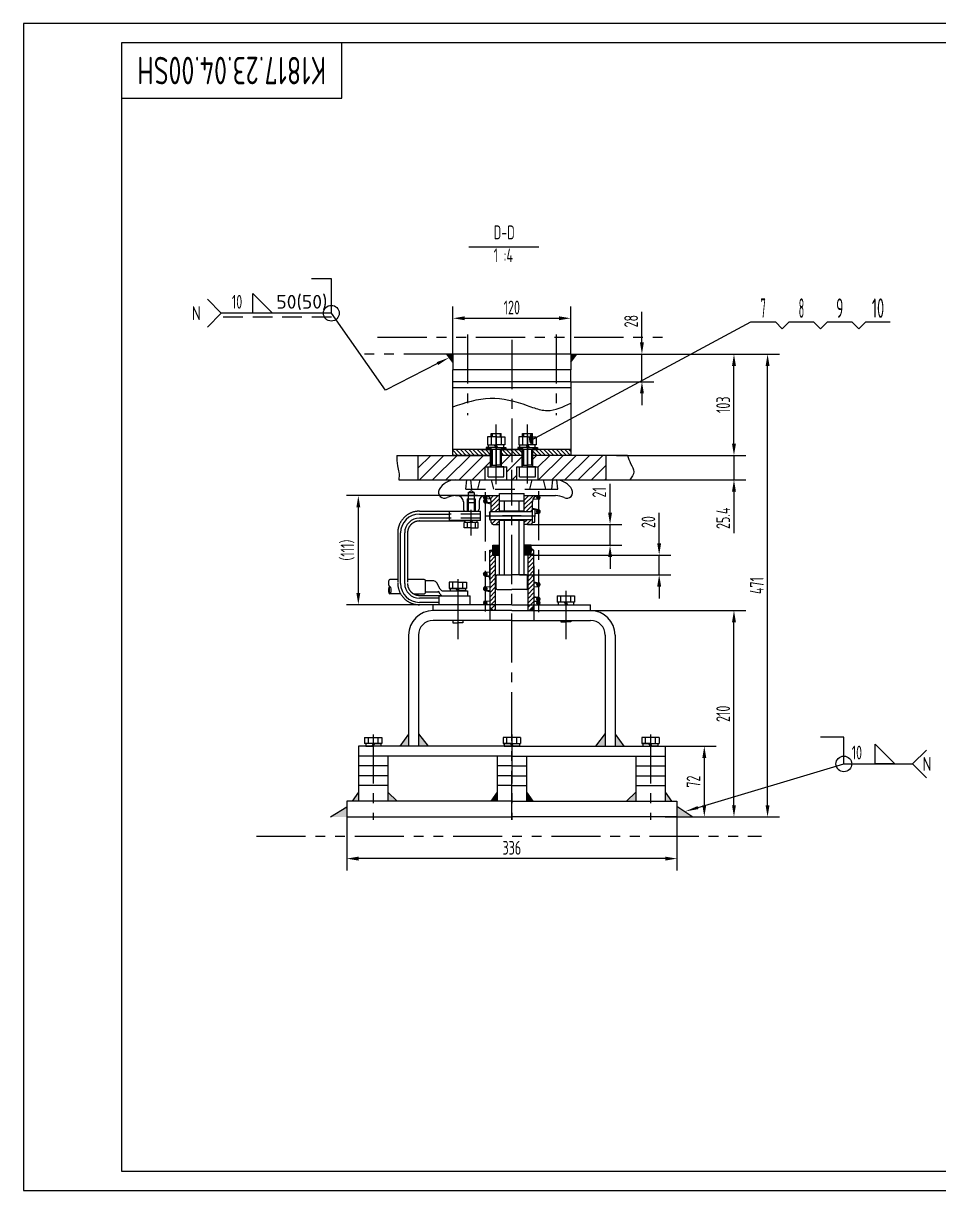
# Model space of a CAD drawing. Header units: millimetres. Extents: x 0 to 8400, y -230 to 5940.
# Drawn here: x 0 to 4656, y 0 to 5940 of the extents above; entities that cross this region are included whole.
import ezdxf
from ezdxf.enums import TextEntityAlignment as Align

# ---------------------------------------------------------------- set-up
doc = ezdxf.new("R2010")
doc.units = ezdxf.units.MM
doc.header["$LTSCALE"] = 200
for name, pattern in [('F', [0.75, 0.5, -0.25]), ('G', [2, 1.25, -0.25, 0.25, -0.25]), ('K', [2.5, 1.25, -0.25, 0.25, -0.25, 0.25, -0.25])]:
    doc.linetypes.add(name, pattern=pattern)
for name, color, linetype in [('01', 7, 'Continuous'), ('02', 1, 'Continuous'), ('04', 2, 'F'), ('05', 4, 'G'), ('07', 6, 'K'), ('08', 1, 'Continuous'), ('10', 1, 'Continuous'), ('11', 3, 'Continuous'), ('13', 3, 'Continuous')]:
    doc.layers.add(name, color=color, linetype=linetype)
doc.styles.get("Standard").update_dxf_attribs({"font": 'isocp', "width": 0.707, "bigfont": 'intecad.shx'})
doc.dimstyles.new('INTE', dxfattribs={"dimscale": 20, "dimtxt": 3.5, "dimasz": 3, "dimexe": 3, "dimexo": 0, "dimgap": 1, "dimtad": 1, "dimdec": 1, "dimdsep": 46, "dimtxsty": 'Standard', "dimcen": 0, "dimclrd": 1, "dimclre": 1, "dimclrt": 3, "dimaunit": 1, "dimadec": 0, "dimazin": 0, "dimtfac": 1, "dimtdec": 1, "dimtmove": 0, "dimatfit": 0, "dimfxl": 1, "dimarcsym": 0})
pattern_1 = [(45, (7817.8598, 835.6006), (-2.245064, 2.245064), [])]
pattern_2 = [(45, (7817.8598, 833.6006), (-2.245064, 2.245064), [])]

# ---------------------------------------------------------------- blocks, each defined once
blk = doc.blocks.new('*U133')
at = {"layer": '01'}
for p, q in [((-7.7, 2.6), (-7.7, 0)), ((0, 2.6), (-7.7, 2.6)), ((-7.7, 0), (0, 0)), ((0, 0), (-1.5, 2.6)), ((0, 2.6), (1.5, 0)), ((0, 2.6), (7.7, 2.6)), ((7.7, 0), (0, 0)), ((7.7, 2.6), (7.7, 0))]:
    blk.add_line(p, q, dxfattribs=at)
at = {"layer": '05'}
blk.add_line((0, 4.7), (0, -2.1), dxfattribs=at)
blk = doc.blocks.new('*U132')
at = {"layer": '01'}
for p, q in [((-7.7, 2.6), (-7.7, 0)), ((0, 2.6), (-7.7, 2.6)), ((-7.7, 0), (0, 0)), ((0, 0), (-1.5, 2.6)), ((0, 2.6), (1.5, 0)), ((0, 2.6), (7.7, 2.6)), ((7.7, 0), (0, 0)), ((7.7, 2.6), (7.7, 0))]:
    blk.add_line(p, q, dxfattribs=at)
at = {"layer": '05'}
blk.add_line((0, 4.7), (0, -2.1), dxfattribs=at)
blk = doc.blocks.new('*D134')
at = {"layer": '08', "color": 1, "lineweight": -2}
for p, q in [((2784.9, 4256.6), (3845.8, 4256.6)), ((3785.8, 1961.6), (3785.8, 4196.6)), ((3324.9, 1901.6), (3845.8, 1901.6))]:
    blk.add_line(p, q, dxfattribs=at)
at = {"layer": '08', "color": 1}
for points in [[(3775.8, 4196.6), (3795.8, 4196.6), (3785.8, 4256.6)], [(3775.8, 1961.6), (3795.8, 1961.6), (3785.8, 1901.6)]]:
    blk.add_solid(points, dxfattribs=at)
at = {"layer": 'Defpoints', "color": 0}
for p in [(2784.9, 4256.6), (3785.8, 4256.6), (3324.9, 1901.6)]:
    blk.add_point(p, dxfattribs=at)
at = {"layer": '08', "color": 3, "insert": (3730.8, 3079.1), "char_height": 70, "attachment_point": 5, "rotation": 90}
blk.add_mtext('471', dxfattribs=at)
blk = doc.blocks.new('*U122')
at = {"layer": '01'}
for p, q in [((-7.7, 2.6), (-7.7, 0)), ((0, 2.6), (-7.7, 2.6)), ((-7.7, 0), (0, 0)), ((0, 0), (-1.5, 2.6)), ((0, 2.6), (1.5, 0)), ((0, 2.6), (7.7, 2.6)), ((7.7, 0), (0, 0)), ((7.7, 2.6), (7.7, 0))]:
    blk.add_line(p, q, dxfattribs=at)
at = {"layer": '05'}
blk.add_line((0, 4.7), (0, -2.1), dxfattribs=at)
blk = doc.blocks.new('*U135')
at = {"layer": '01'}
for p, q in [((-8.4, 0), (-8.4, 8.9)), ((-8.4, 8.9), (0, 8.9)), ((-8.4, 5), (0, 5)), ((0, 8.9), (0, 0)), ((0, -8.9), (0, 0)), ((-8.4, 0), (-8.4, -8.9)), ((-8.4, -5), (0, -5)), ((-8.4, -8.9), (0, -8.9))]:
    blk.add_line(p, q, dxfattribs=at)
at = {"layer": '05'}
blk.add_line((-9.5, 0), (1.1, 0), dxfattribs=at)
blk = doc.blocks.new('*D138')
at = {"layer": '08', "color": 1, "lineweight": -2}
for p, q in [((3283.3, 4256.6), (3674.9, 4256.6)), ((3614.9, 3801.6), (3614.9, 4196.6)), ((3018, 3741.6), (3674.9, 3741.6))]:
    blk.add_line(p, q, dxfattribs=at)
at = {"layer": '08', "color": 1}
for points in [[(3604.9, 4196.6), (3624.9, 4196.6), (3614.9, 4256.6)], [(3604.9, 3801.6), (3624.9, 3801.6), (3614.9, 3741.6)]]:
    blk.add_solid(points, dxfattribs=at)
at = {"layer": 'Defpoints', "color": 0}
for p in [(3283.3, 4256.6), (3614.9, 4256.6), (3018, 3741.6)]:
    blk.add_point(p, dxfattribs=at)
at = {"layer": '08', "color": 3, "insert": (3559.9, 3999.1), "char_height": 70, "attachment_point": 5, "rotation": 90}
blk.add_mtext('103', dxfattribs=at)
blk = doc.blocks.new('*D139')
at = {"layer": '08', "color": 1, "lineweight": -2}
for p, q in [((3614.9, 3801.6), (3614.9, 3861.6)), ((3018, 3741.6), (3674.9, 3741.6)), ((3614.9, 3741.6), (3614.9, 3616.6)), ((3085, 3616.6), (3674.9, 3616.6)), ((3614.9, 3556.6), (3614.9, 3346.5))]:
    blk.add_line(p, q, dxfattribs=at)
at = {"layer": '08', "color": 1}
for points in [[(3604.9, 3801.6), (3624.9, 3801.6), (3614.9, 3741.6)], [(3604.9, 3556.6), (3624.9, 3556.6), (3614.9, 3616.6)]]:
    blk.add_solid(points, dxfattribs=at)
at = {"layer": 'Defpoints', "color": 0}
for p in [(3018, 3741.6), (3085, 3616.6), (3614.9, 3616.6)]:
    blk.add_point(p, dxfattribs=at)
at = {"layer": '08', "color": 3, "insert": (3559.9, 3421.6), "char_height": 70, "attachment_point": 5, "rotation": 90}
blk.add_mtext('25.4', dxfattribs=at)
blk = doc.blocks.new('*D140')
at = {"layer": '08', "color": 1, "lineweight": -2}
for p, q in [((2884.9, 2951.6), (3674.9, 2951.6)), ((3614.9, 1961.6), (3614.9, 2891.6)), ((3324.9, 1901.6), (3674.9, 1901.6))]:
    blk.add_line(p, q, dxfattribs=at)
at = {"layer": '08', "color": 1}
for points in [[(3604.9, 2891.6), (3624.9, 2891.6), (3614.9, 2951.6)], [(3604.9, 1961.6), (3624.9, 1961.6), (3614.9, 1901.6)]]:
    blk.add_solid(points, dxfattribs=at)
at = {"layer": 'Defpoints', "color": 0}
for p in [(2884.9, 2951.6), (3614.9, 2951.6), (3324.9, 1901.6)]:
    blk.add_point(p, dxfattribs=at)
at = {"layer": '08', "color": 3, "insert": (3559.9, 2426.6), "char_height": 70, "attachment_point": 5, "rotation": 90}
blk.add_mtext('210', dxfattribs=at)
blk = doc.blocks.new('*D141')
at = {"layer": '08', "color": 1, "lineweight": -2}
for p, q in [((3264.9, 2261.6), (3524, 2261.6)), ((3464, 2201.6), (3464, 1961.6)), ((3264.9, 1901.6), (3524, 1901.6))]:
    blk.add_line(p, q, dxfattribs=at)
at = {"layer": '08', "color": 1}
for points in [[(3454, 2201.6), (3474, 2201.6), (3464, 2261.6)], [(3454, 1961.6), (3474, 1961.6), (3464, 1901.6)]]:
    blk.add_solid(points, dxfattribs=at)
at = {"layer": 'Defpoints', "color": 0}
for p in [(3264.9, 2261.6), (3264.9, 1901.6), (3464, 1901.6)]:
    blk.add_point(p, dxfattribs=at)
at = {"layer": '08', "color": 3, "insert": (3409, 2081.6), "char_height": 70, "attachment_point": 5, "rotation": 90}
blk.add_mtext('72', dxfattribs=at)
blk = doc.blocks.new('*D142')
at = {"layer": '08', "color": 1, "lineweight": -2}
for p, q in [((3146.7, 4316.6), (3146.7, 4472.3)), ((2922.6, 4256.6), (3206.7, 4256.6)), ((3146.7, 4116.6), (3146.7, 4256.6)), ((2784.9, 4116.6), (3206.7, 4116.6)), ((3146.7, 4056.6), (3146.7, 3996.6))]:
    blk.add_line(p, q, dxfattribs=at)
at = {"layer": '08', "color": 1}
for points in [[(3136.7, 4316.6), (3156.7, 4316.6), (3146.7, 4256.6)], [(3136.7, 4056.6), (3156.7, 4056.6), (3146.7, 4116.6)]]:
    blk.add_solid(points, dxfattribs=at)
at = {"layer": 'Defpoints', "color": 0}
for p in [(2922.6, 4256.6), (3146.7, 4256.6), (2784.9, 4116.6)]:
    blk.add_point(p, dxfattribs=at)
at = {"layer": '08', "color": 3, "insert": (3091.7, 4424.5), "char_height": 70, "attachment_point": 5, "rotation": 90}
blk.add_mtext('28', dxfattribs=at)
blk = doc.blocks.new('*D143')
at = {"layer": '08', "color": 1, "lineweight": -2}
for p, q in [((2310.1, 3537.1), (1644, 3537.1)), ((1704, 3477.1), (1704, 3041.6)), ((2310.1, 2981.6), (1644, 2981.6))]:
    blk.add_line(p, q, dxfattribs=at)
at = {"layer": '08', "color": 1}
for points in [[(1694, 3477.1), (1714, 3477.1), (1704, 3537.1)], [(1694, 3041.6), (1714, 3041.6), (1704, 2981.6)]]:
    blk.add_solid(points, dxfattribs=at)
at = {"layer": 'Defpoints', "color": 0}
for p in [(2310.1, 3537.1), (1704, 2981.6), (2310.1, 2981.6)]:
    blk.add_point(p, dxfattribs=at)
at = {"layer": '08', "color": 3, "insert": (1649, 3259.4), "char_height": 70, "attachment_point": 5, "rotation": 90}
blk.add_mtext('（111）', dxfattribs=at)
blk = doc.blocks.new('*D144')
at = {"layer": '08', "color": 1, "lineweight": -2}
for p, q in [((1644.9, 1901.6), (1644.9, 1629.7)), ((3324.9, 1941.6), (3324.9, 1629.7)), ((3264.9, 1689.7), (1704.9, 1689.7))]:
    blk.add_line(p, q, dxfattribs=at)
at = {"layer": '08', "color": 1}
for points in [[(1704.9, 1699.7), (1704.9, 1679.7), (1644.9, 1689.7)], [(3264.9, 1699.7), (3264.9, 1679.7), (3324.9, 1689.7)]]:
    blk.add_solid(points, dxfattribs=at)
at = {"layer": 'Defpoints', "color": 0}
for p in [(1644.9, 1901.6), (3324.9, 1941.6), (1644.9, 1689.7)]:
    blk.add_point(p, dxfattribs=at)
at = {"layer": '08', "color": 3, "insert": (2484.9, 1744.7), "char_height": 70, "attachment_point": 5}
blk.add_mtext('336', dxfattribs=at)
blk = doc.blocks.new('*D145')
at = {"layer": '08', "color": 1, "lineweight": -2}
for p, q in [((2184.9, 4256.6), (2184.9, 4499.2)), ((2784.9, 4256.6), (2784.9, 4499.2)), ((2244.9, 4439.2), (2724.9, 4439.2))]:
    blk.add_line(p, q, dxfattribs=at)
at = {"layer": '08', "color": 1}
for points in [[(2244.9, 4449.2), (2244.9, 4429.2), (2184.9, 4439.2)], [(2724.9, 4449.2), (2724.9, 4429.2), (2784.9, 4439.2)]]:
    blk.add_solid(points, dxfattribs=at)
at = {"layer": 'Defpoints', "color": 0}
for p in [(2784.9, 4439.2), (2184.9, 4256.6), (2784.9, 4256.6)]:
    blk.add_point(p, dxfattribs=at)
at = {"layer": '08', "color": 3, "insert": (2484.9, 4494.2), "char_height": 70, "attachment_point": 5}
blk.add_mtext('120', dxfattribs=at)
blk = doc.blocks.new('*D153')
at = {"layer": '08', "color": 1, "lineweight": -2}
for p, q in [((2984.6, 3450.6), (2984.6, 3596.4)), ((2564.1, 3390.6), (3044.6, 3390.6)), ((2984.6, 3284.1), (2984.6, 3390.6)), ((2582.4, 3284.1), (3044.6, 3284.1)), ((2984.6, 3224.1), (2984.6, 3164.1))]:
    blk.add_line(p, q, dxfattribs=at)
at = {"layer": '08', "color": 1}
for points in [[(2974.6, 3450.6), (2994.6, 3450.6), (2984.6, 3390.6)], [(2974.6, 3224.1), (2994.6, 3224.1), (2984.6, 3284.1)]]:
    blk.add_solid(points, dxfattribs=at)
at = {"layer": 'Defpoints', "color": 0}
for p in [(2564.1, 3390.6), (2984.6, 3390.6), (2582.4, 3284.1)]:
    blk.add_point(p, dxfattribs=at)
at = {"layer": '08', "color": 3, "insert": (2929.6, 3553.5), "char_height": 70, "attachment_point": 5, "rotation": 90}
blk.add_mtext('21', dxfattribs=at)
blk = doc.blocks.new('*D154')
at = {"layer": '08', "color": 1, "lineweight": -2}
for p, q in [((3234.4, 3294.1), (3234.4, 3449.9)), ((2582.4, 3234.1), (3294.4, 3234.1)), ((3234.4, 3134.1), (3234.4, 3234.1)), ((2523.6, 3134.1), (3294.4, 3134.1)), ((3234.4, 3074.1), (3234.4, 3014.1))]:
    blk.add_line(p, q, dxfattribs=at)
at = {"layer": '08', "color": 1}
for points in [[(3224.4, 3294.1), (3244.4, 3294.1), (3234.4, 3234.1)], [(3224.4, 3074.1), (3244.4, 3074.1), (3234.4, 3134.1)]]:
    blk.add_solid(points, dxfattribs=at)
at = {"layer": 'Defpoints', "color": 0}
for p in [(2582.4, 3234.1), (3234.4, 3234.1), (2523.6, 3134.1)]:
    blk.add_point(p, dxfattribs=at)
at = {"layer": '08', "color": 3, "insert": (3179.4, 3402), "char_height": 70, "attachment_point": 5, "rotation": 90}
blk.add_mtext('20', dxfattribs=at)
blk = doc.blocks.new('*U177', base_point=(251.96, 168.31))
at = {"layer": '01'}
for p, q in [((251.96, 168.31), (251.96, 182.31)), ((195.96, 168.31), (251.96, 168.31))]:
    blk.add_line(p, q, dxfattribs=at)
blk = doc.blocks.new('*U178')
at = {"layer": '04'}
blk.add_blockref('*U177', (0, 0), dxfattribs=at)
blk = doc.blocks.new('*U179')
at = {"layer": '01'}
for points in [[(415, 292), (25, 292)], [(25, 292), (25, 5)], [(415, 5), (415, 292)], [(25, 5), (415, 5)]]:
    blk.add_lwpolyline(points, dxfattribs=at)
at = {"layer": '02'}
for points in [[(420, 297), (0, 297)], [(0, 297), (0, 0)], [(420, 0), (420, 297)], [(0, 0), (420, 0)]]:
    blk.add_lwpolyline(points, dxfattribs=at)

msp = doc.modelspace()

# ---------------------------------------------------------------- hatches: boundary and pattern name
at = {"layer": '01'}
for points in [[(2184.9, 4256.65), (2154.71, 4256.65), (2184.9, 4216.65)], [(2784.9, 4256.65), (2815.09, 4256.65), (2784.9, 4216.65)], [(2387.4, 3269.15), (2379.9, 3259.15), (2387.4, 3259.15)], [(2582.4, 3269.15), (2589.9, 3259.15), (2582.4, 3259.15)], [(2372.4, 2968.65), (2372.4, 2953.65), (2387.4, 2953.65)], [(2597.4, 2968.65), (2597.4, 2953.65), (2582.4, 2953.65)], [(2377.28, 1981.65), (2409.9, 2028.45), (2409.9, 1981.65)], [(2592.52, 1981.65), (2559.9, 2028.45), (2559.9, 1981.65)]]:
    msp.add_hatch(color=256, dxfattribs=at).paths.add_polyline_path(points)
h = msp.add_hatch(color=256, dxfattribs=at)
h.paths.add_polyline_path([(2009.9, 2325.24), (2009.9, 2261.65), (2059.65, 2261.65)])
h.paths.add_polyline_path([(1959.9, 2322.67), (1915.91, 2261.65), (1959.9, 2261.65)])
h = msp.add_hatch(color=256, dxfattribs=at)
h.paths.add_polyline_path([(2910.15, 2261.65), (2959.9, 2261.65), (2959.9, 2325.86)])
h.paths.add_polyline_path([(3009.9, 2261.65), (3053.89, 2261.65), (3009.9, 2322.67)])
h = msp.add_hatch(color=256, dxfattribs=at)
h.paths.add_polyline_path([(1854.9, 2028.45), (1854.9, 1981.65), (1901.57, 1981.65)])
h.paths.add_polyline_path([(1672.28, 1981.65), (1704.9, 1981.65), (1704.9, 2028.45)])
h = msp.add_hatch(color=256, dxfattribs=at)
h.paths.add_polyline_path([(3068.23, 1981.65), (3114.9, 1981.65), (3114.9, 2028.45)])
h.paths.add_polyline_path([(3264.9, 2028.45), (3264.9, 1981.65), (3297.52, 1981.65)])
at = {"layer": '02', "linetype": 'Continuous'}
h = msp.add_hatch(dxfattribs=at)
h.set_pattern_fill('_USER', color=1, scale=15, angle=135, style=0, pattern_type=0)
h.set_pattern_definition([(135, (-34176.226, -8682.788), (-10.606602, -10.606602), [])])
h.paths.add_polyline_path([(2184.9, 3771.65), (2184.9, 3741.65), (2377.15, 3741.65), (2377.15, 3771.65), (2354.9, 3771.65), (2326.16, 3771.65)])
h.paths.add_polyline_path([(2484.9, 3741.65), (2484.9, 3771.65), (2432.15, 3771.65), (2432.15, 3741.65)])
h.paths.add_polyline_path([(2537.15, 3741.65), (2537.15, 3771.65), (2486.16, 3771.65), (2484.9, 3771.65), (2484.9, 3741.65)])
h.paths.add_polyline_path([(2784.9, 3741.65), (2784.9, 3771.65), (2592.15, 3771.65), (2592.15, 3741.65)])
at = {"layer": '02'}
h = msp.add_hatch(dxfattribs=at)
h.set_pattern_fill('LINE', color=256, scale=15, angle=45, style=0)
h.set_pattern_definition([(45, (-32820.656, -8655.527), (-33.67596, 33.67596), [])])
h.paths.add_polyline_path([(2006.27, 3741.65), (2006.27, 3616.65), (2349.65, 3616.65), (2349.65, 3682.65), (2377.15, 3682.65), (2377.15, 3741.65), (2259.9, 3741.65)])
h.paths.add_polyline_path([(2963.56, 3616.65), (2963.56, 3741.65), (2592.15, 3741.65), (2592.15, 3682.65), (2619.65, 3682.65), (2619.65, 3616.65)])
h.paths.add_polyline_path([(2459.65, 3682.65), (2459.65, 3616.65), (2509.65, 3616.65), (2509.65, 3682.65), (2537.15, 3682.65), (2537.15, 3741.65), (2432.15, 3741.65), (2432.15, 3682.65)])
at = {"layer": '02', "linetype": 'Continuous'}
h = msp.add_hatch(dxfattribs=at)
h.set_pattern_fill('LINE', color=1, angle=45, style=0)
h.set_pattern_definition(pattern_1)
h.paths.add_polyline_path([(2349.9, 3518.37), (2351.47, 3518.48, 0.8679073), (2350.97, 3537.09, 0.0087093), (2349.9, 3537.14)])
h.paths.add_polyline_path([(2349.63, 3518.35), (2349.9, 3518.37), (2349.9, 3537.14, 0.0025198), (2349.59, 3537.14, 0.9695107)])
h = msp.add_hatch(dxfattribs=at)
h.set_pattern_fill('LINE', color=1, angle=45, style=0)
h.set_pattern_definition(pattern_1)
h.paths.add_polyline_path([(2349.9, 3518.35), (2349.9, 3499.55, 0.0173811), (2350.55, 3499.57, 0.9658317)])
h.paths.add_polyline_path([(2349.9, 3518.35, 1), (2349.9, 3499.55)])
h = msp.add_hatch(dxfattribs=at)
h.set_pattern_fill('LINE', color=1, scale=5, angle=45, style=0)
h.set_pattern_definition([(45, (7817.86, 835.6), (-11.22532, 11.22532), [])])
h.paths.add_polyline_path([(2421.4, 3537.15), (2349.9, 3537.15, -0.0286448), (2350.97, 3537.09, -0.3958272), (2379.9, 3506.27), (2379.9, 3454.21), (2421.4, 3454.21)])
h.paths.add_polyline_path([(2421.4, 3390.65), (2421.4, 3414.08), (2379.9, 3414.08), (2379.9, 3400.65, 0.4142136), (2389.9, 3390.65)])
h.paths.add_polyline_path([(2579.9, 3390.65, 0.4251739), (2589.89, 3401.02), (2589.9, 3401.02), (2589.9, 3414.08), (2548.4, 3414.08), (2548.4, 3390.65)])
h.paths.add_polyline_path([(2589.9, 3506.27, -0.3958272), (2618.82, 3537.09, -0.0286448), (2619.9, 3537.15), (2548.4, 3537.15), (2548.4, 3454.21), (2589.9, 3454.21)])
at = {"layer": '02'}
h = msp.add_hatch(dxfattribs=at)
h.set_pattern_fill('LINE', color=256, angle=45, style=0)
h.set_pattern_definition(pattern_1)
h.paths.add_polyline_path([(2619.9, 3537.14, 0.0087093), (2618.82, 3537.09, 0.9443057), (2619.9, 3518.35)])
h.paths.add_polyline_path([(2620.21, 3537.14, 0.0025198), (2619.9, 3537.14), (2619.9, 3518.35, 0.9835841)])
h = msp.add_hatch(dxfattribs=at)
h.set_pattern_fill('LINE', color=256, angle=45, style=0)
h.set_pattern_definition(pattern_1)
h.paths.add_polyline_path([(2619.9, 3464.65, 0.0192237), (2619.18, 3464.62, 0.9622778), (2619.9, 3445.85)])
h.paths.add_polyline_path([(2619.9, 3464.65), (2619.9, 3445.85, 0.0192237), (2620.62, 3445.88, 0.9622778)])
at = {"layer": '02', "linetype": 'Continuous'}
h = msp.add_hatch(dxfattribs=at)
h.set_pattern_fill('LINE', color=1, scale=1.5, angle=135, style=0)
h.set_pattern_definition([(135, (-5526.9353, 811.4854), (-3.367596, -3.367596), [])])
h.paths.add_polyline_path([(2549.9, 3239.15), (2554.9, 3234.15), (2582.4, 3234.15), (2582.4, 3284.15), (2554.9, 3284.15), (2549.9, 3279.15)])
h.paths.add_polyline_path([(2419.9, 3279.15), (2414.9, 3284.15), (2387.4, 3284.15), (2387.4, 3234.15), (2414.9, 3234.15), (2419.9, 3239.15)])
h = msp.add_hatch(dxfattribs=at)
h.set_pattern_fill('LINE', color=1, scale=5, angle=45, style=0)
h.set_pattern_definition([(45, (7663.678, 835.6), (-11.22532, 11.22532), [])])
h.paths.add_polyline_path([(2588.13, 2958.55), (2602.35, 2958.55), (2602.35, 2977.01), (2588.13, 2977.01)], flags=9)
h.paths.add_polyline_path([(2387.4, 3259.15), (2372.4, 3259.15), (2372.4, 2968.65), (2387.4, 2953.65), (2402.4, 2953.65), (2402.4, 3234.15), (2387.4, 3234.15)])
h.paths.add_polyline_path([(2597.4, 3259.15), (2582.4, 3259.15), (2582.4, 3234.15), (2567.4, 3234.15), (2567.4, 2953.65), (2582.4, 2953.65), (2597.4, 2968.65)])
at = {"layer": '02'}
h = msp.add_hatch(dxfattribs=at)
h.set_pattern_fill('LINE', color=256, angle=45, style=0)
h.set_pattern_definition(pattern_2)
h.paths.add_polyline_path([(2349.9, 3147.08, 0.0192237), (2349.18, 3147.05, 0.7890257), (2346.3, 3129), (2349.9, 3128.28)])
h.paths.add_polyline_path([(2349.9, 3147.08), (2349.9, 3128.28, 0.0192237), (2350.62, 3128.31, 0.9622778)])
h = msp.add_hatch(dxfattribs=at)
h.set_pattern_fill('LINE', color=256, angle=45, style=0)
h.set_pattern_definition(pattern_2)
h.paths.add_polyline_path([(2619.9, 3093.75, 0.4142136), (2610.5, 3084.35), (2619.9, 3084.35)])
h.paths.add_polyline_path([(2619.9, 3084.35), (2610.5, 3084.35, 0.4142136), (2619.9, 3074.95)])
h.paths.add_polyline_path([(2619.9, 3093.75), (2619.9, 3084.35), (2629.3, 3084.35, 0.4142136)])
h.paths.add_polyline_path([(2629.3, 3084.35), (2619.9, 3084.35), (2619.9, 3074.95, 0.4142136)], flags=16)
h.paths.add_polyline_path([(2618.52, 3068.04), (2632.74, 3068.04), (2632.74, 3086.5), (2618.52, 3086.5)], flags=9)
h = msp.add_hatch(dxfattribs=at)
h.set_pattern_fill('LINE', color=256, angle=45, style=0)
h.set_pattern_definition(pattern_2)
h.paths.add_polyline_path([(2349.9, 3072.95, 0.0192237), (2349.18, 3072.92, 0.9622778), (2349.9, 3054.15)])
h.paths.add_polyline_path([(2349.9, 3072.95), (2349.9, 3054.15, 0.0192237), (2350.62, 3054.18, 0.9622778)])
h = msp.add_hatch(dxfattribs=at)
h.set_pattern_fill('LINE', color=256, angle=45, style=0)
h.set_pattern_definition(pattern_2)
h.paths.add_polyline_path([(2349.9, 3000.45), (2349.9, 2981.65, 1)])
h.paths.add_polyline_path([(2349.9, 3000.45, 1), (2349.9, 2981.65)])
h = msp.add_hatch(dxfattribs=at)
h.set_pattern_fill('LINE', color=256, angle=45, style=0)
h.set_pattern_definition(pattern_2)
h.paths.add_polyline_path([(2619.9, 3019.25, 0.0173811), (2619.25, 3019.23, 0.9658317), (2619.9, 3000.45)])
h.paths.add_polyline_path([(2619.9, 3019.25), (2619.9, 3000.45, 1)])
h = msp.add_hatch(dxfattribs=at)
h.set_pattern_fill('LINE', color=256, angle=45, style=0)
h.set_pattern_definition(pattern_2)
h.paths.add_polyline_path([(2619.9, 3000.43), (2618.33, 3000.32, 0.9194096), (2619.9, 2981.65)])
h.paths.add_polyline_path([(2620.17, 3000.44), (2619.9, 3000.43), (2619.9, 2981.65, 0.9856954)])
at = {"layer": '07'}
for points in [[(1562.68, 1901.65), (1644.9, 1901.65), (1644.9, 1953.94)], [(3324.9, 1956.89), (3324.9, 1901.65), (3405.23, 1901.65)]]:
    msp.add_hatch(color=256, dxfattribs=at).paths.add_polyline_path(points)
at = {"layer": '10'}
h = msp.add_hatch(dxfattribs=at)
h.set_pattern_fill('U', color=256, scale=5, angle=44.999999, style=0, pattern_type=0)
h.set_pattern_definition([(45, (2404.899, 3771.648), (-3.53553, 3.53553), [])])
h.paths.add_polyline_path([(2354.9, 3771.65), (2378.65, 3771.65), (2378.65, 3781.65), (2354.9, 3781.65)])
h.paths.add_polyline_path([(2454.9, 3781.65), (2431.15, 3781.65), (2431.15, 3771.65), (2454.9, 3771.65)])
h = msp.add_hatch(dxfattribs=at)
h.set_pattern_fill('U', color=256, scale=5, angle=44.999999, style=0, pattern_type=0)
h.set_pattern_definition([(45, (2564.899, 3771.648), (-3.53553, 3.53553), [])])
h.paths.add_polyline_path([(2514.9, 3771.65), (2538.65, 3771.65), (2538.65, 3781.65), (2514.9, 3781.65)])
h.paths.add_polyline_path([(2614.9, 3781.65), (2591.15, 3781.65), (2591.15, 3771.65), (2614.9, 3771.65)])

# ---------------------------------------------------------------- linework, layer by layer
for p, q in [((2184.9, 4116.65), (2184.9, 4176.65)), ((2784.9, 4116.65), (2784.9, 4176.65)), ((2184.9, 4116.65), (2784.9, 4116.65)), ((2184.9, 3741.65), (2184.9, 4116.65)), ((2784.9, 4116.65), (2784.9, 3741.65)), ((2184.9, 4086.65), (2784.9, 4086.65)), ((2784.9, 3771.65), (2184.9, 3771.65)), ((2326.16, 3771.65), (2379.9, 3771.65)), ((2377.15, 3682.65), (2377.15, 3771.65)), ((2429.9, 3771.65), (2459.66, 3771.65)), ((2539.9, 3771.65), (2429.9, 3771.65)), ((2429.9, 3771.65), (2539.9, 3771.65)), ((2432.15, 3682.65), (2432.15, 3771.65)), ((2486.16, 3771.65), (2539.9, 3771.65)), ((2537.15, 3682.65), (2537.15, 3771.65)), ((2589.9, 3771.65), (2619.66, 3771.65)), ((2592.15, 3682.65), (2592.15, 3771.65)), ((1899.18, 3741.65), (2379.9, 3741.65)), ((2379.9, 3741.65), (2184.9, 3741.65)), ((2379.9, 3741.65), (2259.9, 3741.65)), ((2539.9, 3741.65), (2429.9, 3741.65)), ((2784.9, 3741.65), (2589.9, 3741.65)), ((3072.87, 3741.65), (2589.9, 3741.65)), ((2349.65, 3682.65), (2459.65, 3682.65)), ((2349.65, 3616.65), (2349.65, 3682.65)), ((2459.65, 3616.65), (2459.65, 3682.65)), ((2509.65, 3616.65), (2509.65, 3682.65)), ((2509.65, 3682.65), (2619.65, 3682.65)), ((2619.65, 3616.65), (2619.65, 3682.65)), ((2688.53, 3569), (2693.51, 3616.65)), ((2719.06, 3569), (2714.08, 3616.65)), ((2376.57, 3520.23), (2349.25, 3518.33)), ((2349.9, 3537.15), (2421.4, 3537.15)), ((2547.4, 3509.15), (2422.4, 3509.15)), ((2620.55, 3518.37), (2591.59, 3516.35)), ((2619.57, 3537.15), (2619.9, 3537.15)), ((2326.05, 3455.15), (2167.55, 3455.15)), ((2379.9, 3493.4), (2348.07, 3499.73)), ((2379.9, 3501.61), (2350.55, 3499.57)), ((2621.73, 3464.47), (2589.9, 3470.8)), ((2619.18, 3464.62), (2601.3, 3463.24)), ((2620.62, 3445.88), (2601.3, 3444.39)), ((2014.85, 3443.15), (2167.55, 3443.15)), ((2167.55, 3422.15), (2014.85, 3422.15)), ((2326.05, 3410.15), (2167.55, 3410.15)), ((1918.85, 3089.65), (1918.85, 3347.15)), ((1939.85, 3089.65), (1939.85, 3347.15)), ((2387.4, 3284.15), (2414.9, 3284.15)), ((2582.4, 3284.15), (2547.4, 3284.15)), ((2372.4, 3259.15), (2387.4, 3259.15)), ((2387.4, 3234.15), (2422.4, 3234.15)), ((2582.4, 3234.15), (2547.4, 3234.15)), ((2597.4, 3259.15), (2582.4, 3259.15)), ((2349.18, 3147.05), (2372.4, 3148.84)), ((1904.35, 3110.16), (1864.12, 3110.16)), ((2038.25, 3110.16), (1954.35, 3110.16)), ((2045.25, 3044.62), (2045.25, 3103.16)), ((2087.59, 3102.46), (2045.25, 3102.46)), ((2120.43, 3060.86), (2103, 3093.25)), ((2346.23, 3129.01), (2372.4, 3123.8)), ((2350.62, 3128.31), (2372.4, 3129.99)), ((2597.4, 3098.22), (2619.9, 3093.75)), ((2597.4, 3092.04), (2619.18, 3093.72)), ((1917.36, 3037.62), (1864.12, 3037.62)), ((1983.96, 3037.62), (2038.25, 3037.62)), ((2115.33, 3045.33), (2045.25, 3045.33)), ((2120.43, 3035.86), (2112.11, 3051.31)), ((2135.84, 3051.65), (2258.79, 3051.65)), ((2258.79, 3051.65), (2258.79, 3026.65)), ((2348.07, 3054.33), (2372.4, 3049.49)), ((2349.18, 3072.92), (2372.4, 3074.71)), ((2350.62, 3054.18), (2372.4, 3055.85)), ((2597.4, 3073.19), (2620.62, 3074.98)), ((2114.9, 3014.65), (2014.85, 3014.65)), ((2114.9, 2993.65), (2014.85, 2993.65)), ((2484.9, 2981.65), (2084.9, 2981.65)), ((2084.9, 2951.65), (2084.9, 2981.65)), ((2114.9, 3026.65), (2273.4, 3026.65)), ((2349.25, 3000.43), (2372.4, 3002.04)), ((2350.55, 2981.67), (2372.4, 2983.19)), ((2484.9, 2981.65), (2884.9, 2981.65)), ((2597.4, 3023.91), (2621.73, 3019.07)), ((2597.4, 3017.7), (2619.25, 3019.23)), ((2597.4, 2998.86), (2620.55, 3000.47)), ((2884.9, 2951.65), (2884.9, 2981.65)), ((2484.9, 2951.65), (2084.9, 2951.65)), ((2484.9, 2951.65), (2884.9, 2951.65)), ((2484.9, 2901.65), (2084.9, 2901.65)), ((2484.9, 2901.65), (2884.9, 2901.65)), ((1704.9, 2261.65), (1704.9, 1981.65)), ((2484.9, 2261.65), (1704.9, 2261.65)), ((2484.9, 2261.65), (3264.9, 2261.65)), ((3264.9, 2261.65), (3264.9, 1981.65)), ((2484.9, 2211.65), (1704.9, 2211.65)), ((1854.9, 2211.65), (1854.9, 1981.65)), ((2409.9, 2211.65), (2409.9, 1981.65)), ((2484.9, 2211.65), (3264.9, 2211.65)), ((2559.9, 2211.65), (2559.9, 1981.65)), ((3114.9, 2211.65), (3114.9, 1981.65)), ((1854.9, 2161.65), (1704.9, 2161.65)), ((2484.9, 2161.65), (2409.9, 2161.65)), ((2484.9, 2161.65), (2559.9, 2161.65)), ((3114.9, 2161.65), (3264.9, 2161.65)), ((1854.9, 2111.65), (1704.9, 2111.65)), ((2484.9, 2111.65), (2409.9, 2111.65)), ((2484.9, 2111.65), (2559.9, 2111.65)), ((3114.9, 2111.65), (3264.9, 2111.65)), ((1854.9, 2061.65), (1704.9, 2061.65)), ((2484.9, 2061.65), (2409.9, 2061.65)), ((2484.9, 2061.65), (2559.9, 2061.65)), ((3114.9, 2061.65), (3264.9, 2061.65)), ((2484.9, 1981.65), (1644.9, 1981.65)), ((1644.9, 1981.65), (1644.9, 1901.65)), ((2484.9, 1981.65), (3324.9, 1981.65)), ((3324.9, 1981.65), (3324.9, 1901.65)), ((1644.9, 1901.65), (2484.9, 1901.65)), ((3324.9, 1901.65), (2484.9, 1901.65))]:
    msp.add_line(p, q)
for centre, radius, start, end in [((2349.9, 3527.75), 9.4, 90, 268.349029), ((2349.9, 3508.95), 9.4, 90, 273.983055), ((2619.9, 3527.75), 9.4, 270, 90), ((2619.9, 3455.25), 9.4, 274.405196, 94.405196), ((2619.9, 3455.25), 9.4, 274.405196, 94.405196), ((2014.85, 3347.15), 96, 90, 180), ((2014.85, 3347.15), 75, 90, 180), ((2014.85, 3089.65), 96, 180, 270), ((2014.85, 3089.65), 75, 180, 270), ((2038.25, 3103.16), 7, 0, 90), ((2087.59, 3084.96), 17.5, 28.275895, 90), ((2619.9, 3084.35), 9.4, 270, 90), ((2038.25, 3044.62), 7, 270, 0), ((2135.84, 3069.15), 17.5, 208.275895, 270), ((2135.84, 3044.15), 17.5, 208.275895, 270), ((2619.9, 3009.85), 9.4, 270, 93.983055), ((2619.9, 2991.05), 9.4, 270, 88.349029)]:
    msp.add_arc(centre, radius, start, end)
msp.add_ellipse((1864.12, 3092.02), major_axis=(0, -18.13), ratio=0.3710481, start_param=3.1415927, end_param=6.2831853)
at = {"extrusion": (0, 0, -1)}
msp.add_ellipse((1864.12, 3055.76), major_axis=(0, -18.13), ratio=0.3710481, dxfattribs=at)
msp.add_ellipse((1868.59, 3055.76), major_axis=(0, 18.13), ratio=0.3710481, start_param=3.4801699, end_param=5.9446081, dxfattribs=at)
at = {"layer": '01'}
for p, q in [((2266.89, 4802.79), (2623, 4802.79)), ((1566.72, 4639.37), (1466.54, 4639.37)), ((1566.72, 4465.06), (1566.72, 4639.37)), ((2184.9, 4216.65), (2154.71, 4256.65)), ((2784.9, 4256.65), (2184.9, 4256.65)), ((2184.9, 4256.65), (2184.9, 4176.65)), ((2784.9, 4256.65), (2784.9, 4176.65)), ((2784.9, 4216.65), (2815.09, 4256.65)), ((2784.9, 4176.65), (2184.9, 4176.65)), ((2379.9, 3853.65), (2429.9, 3853.65)), ((2379.9, 3836.65), (2379.9, 3853.65)), ((2429.9, 3836.65), (2429.9, 3853.65)), ((2539.9, 3836.65), (2539.9, 3853.65)), ((2539.9, 3853.65), (2589.9, 3853.65)), ((2589.9, 3836.65), (2589.9, 3853.65)), ((2354.9, 3781.65), (2354.9, 3771.65)), ((2404.9, 3781.65), (2354.9, 3781.65)), ((2354.9, 3771.65), (2379.9, 3771.65)), ((2378.65, 3781.65), (2378.65, 3771.65)), ((2379.9, 3682.65), (2379.9, 3771.65)), ((2404.9, 3781.65), (2454.9, 3781.65)), ((2429.9, 3682.65), (2429.9, 3771.65)), ((2454.9, 3771.65), (2429.9, 3771.65)), ((2431.15, 3781.65), (2431.15, 3771.65)), ((2454.9, 3781.65), (2454.9, 3771.65)), ((2564.9, 3781.65), (2514.9, 3781.65)), ((2514.9, 3781.65), (2514.9, 3771.65)), ((2514.9, 3771.65), (2539.9, 3771.65)), ((2538.65, 3781.65), (2538.65, 3771.65)), ((2539.9, 3682.65), (2539.9, 3771.65)), ((2564.9, 3781.65), (2614.9, 3781.65)), ((2614.9, 3771.65), (2589.9, 3771.65)), ((2589.9, 3682.65), (2589.9, 3771.65)), ((2591.15, 3781.65), (2591.15, 3771.65)), ((2614.9, 3781.65), (2614.9, 3771.65)), ((2006.27, 3741.65), (2006.27, 3616.65)), ((2379.9, 3692.15), (2404.9, 3692.15)), ((2429.9, 3692.15), (2404.9, 3692.15)), ((2539.9, 3692.15), (2564.9, 3692.15)), ((2589.9, 3692.15), (2564.9, 3692.15)), ((2963.56, 3741.65), (2963.56, 3616.65)), ((2364.65, 3682.65), (2404.65, 3682.65)), ((2364.65, 3632.65), (2364.65, 3682.65)), ((2364.65, 3632.65), (2444.65, 3632.65)), ((2444.65, 3682.65), (2404.65, 3682.65)), ((2444.65, 3632.65), (2444.65, 3682.65)), ((2524.65, 3632.65), (2524.65, 3682.65)), ((2524.65, 3682.65), (2564.65, 3682.65)), ((2524.65, 3632.65), (2604.65, 3632.65)), ((2604.65, 3682.65), (2564.65, 3682.65)), ((2604.65, 3632.65), (2604.65, 3682.65)), ((1909.86, 3616.65), (3084.97, 3616.65)), ((2198.9, 3616.65), (2714.08, 3616.65)), ((2198.9, 3616.65), (2714.08, 3616.65)), ((2576.64, 3569), (2588.7, 3616.65)), ((2576.64, 3569), (2719.06, 3569)), ((2198.9, 3537.15), (2421.4, 3537.15)), ((2238.65, 3505.15), (2238.65, 3467.65)), ((2318.15, 3506.27), (2318.15, 3467.65)), ((2379.9, 3454.21), (2379.9, 3506.27)), ((2421.4, 3547.15), (2548.4, 3547.15)), ((2447.4, 3457.9), (2447.4, 3509.15)), ((2522.4, 3457.9), (2522.4, 3509.15)), ((2548.4, 3537.15), (2707.4, 3537.15)), ((2589.9, 3400.65), (2589.9, 3506.27)), ((2167.55, 3410.15), (2167.55, 3455.15)), ((2248.65, 3457.65), (2308.15, 3457.65)), ((2326.05, 3410.15), (2326.05, 3455.15)), ((2371, 3451.71), (2373.5, 3454.21)), ((2371, 3451.71), (2371, 3416.58)), ((2379.9, 3454.21), (2373.5, 3454.21)), ((2373.5, 3454.21), (2373.5, 3414.08)), ((2589.9, 3467.28), (2601.3, 3467.28)), ((2601.3, 3467.28), (2601.3, 3434.15)), ((2242.9, 3373.15), (2242.9, 3399.65)), ((2313.9, 3399.65), (2242.9, 3399.65)), ((2247.65, 3399.65), (2247.65, 3410.15)), ((2258.4, 3399.65), (2258.4, 3373.15)), ((2278.4, 3399.65), (2272.34, 3410.15)), ((2278.4, 3410.15), (2284.46, 3399.65)), ((2298.4, 3399.65), (2298.4, 3373.15)), ((2309.15, 3399.65), (2309.15, 3410.15)), ((2313.9, 3373.15), (2313.9, 3399.65)), ((2371, 3416.58), (2373.5, 3414.08)), ((2373.5, 3414.08), (2379.9, 3414.08)), ((2379.9, 3400.65), (2379.9, 3414.08)), ((2389.9, 3390.65), (2421.4, 3390.65)), ((2447.4, 3134.15), (2447.4, 3410.4)), ((2522.4, 3134.15), (2522.4, 3410.4)), ((2579.9, 3390.65), (2548.4, 3390.65)), ((2589.9, 3401.02), (2601.3, 3401.02)), ((2601.3, 3401.02), (2601.3, 3434.15)), ((2278.4, 3373.15), (2242.9, 3373.15)), ((2278.4, 3373.15), (2313.9, 3373.15)), ((2387.4, 3234.15), (2387.4, 3284.15)), ((2414.9, 3284.15), (2422.4, 3284.15)), ((2582.4, 3234.15), (2582.4, 3284.15)), ((2582.4, 3269.15), (2589.9, 3259.15)), ((2372.4, 3180.07), (2372.4, 2951.65)), ((2597.4, 3180.07), (2597.4, 2951.65)), ((2209.9, 3096.65), (2165.47, 3096.65)), ((2165.47, 3096.65), (2165.47, 3064.65)), ((2184.9, 3064.65), (2184.9, 3096.65)), ((2209.9, 3096.65), (2254.32, 3096.65)), ((2234.9, 3064.65), (2234.9, 3096.65)), ((2254.32, 3096.65), (2254.32, 3064.65)), ((2165.47, 3064.65), (2209.9, 3064.65)), ((2254.32, 3064.65), (2209.9, 3064.65)), ((2114.9, 2981.65), (2114.9, 3026.65)), ((2273.4, 2981.65), (2273.4, 3026.65)), ((2715.47, 3026.65), (2804.32, 3026.65)), ((2715.47, 3026.65), (2715.47, 2994.65)), ((2804.32, 2994.65), (2715.47, 2994.65)), ((2721.4, 2994.65), (2721.4, 2981.65)), ((2734.9, 2994.65), (2734.9, 3026.65)), ((2759.9, 2981.65), (2752.39, 2994.65)), ((2759.9, 2994.65), (2767.4, 2981.65)), ((2784.9, 2994.65), (2784.9, 3026.65)), ((2798.4, 2994.65), (2798.4, 2981.65)), ((2804.32, 3026.65), (2804.32, 2994.65)), ((2372.4, 2968.65), (2389.4, 2951.65)), ((2597.4, 2968.65), (2582.4, 2953.65)), ((1959.9, 2322.67), (1915.91, 2261.65)), ((2009.9, 2325.24), (2059.65, 2261.65)), ((2959.9, 2325.86), (2910.15, 2261.65)), ((3009.9, 2322.67), (3053.89, 2261.65)), ((1735.47, 2306.65), (1824.32, 2306.65)), ((1735.47, 2306.65), (1735.47, 2274.65)), ((1824.32, 2274.65), (1735.47, 2274.65)), ((1754.9, 2274.65), (1754.9, 2306.65)), ((1804.9, 2274.65), (1804.9, 2306.65)), ((1824.32, 2306.65), (1824.32, 2274.65)), ((2529.32, 2306.65), (2440.47, 2306.65)), ((2440.47, 2306.65), (2440.47, 2274.65)), ((2440.47, 2274.65), (2529.32, 2274.65)), ((2459.9, 2274.65), (2459.9, 2306.65)), ((2509.9, 2274.65), (2509.9, 2306.65)), ((2529.32, 2306.65), (2529.32, 2274.65)), ((3234.32, 2306.65), (3145.47, 2306.65)), ((3145.47, 2306.65), (3145.47, 2274.65)), ((3145.47, 2274.65), (3234.32, 2274.65)), ((3164.9, 2274.65), (3164.9, 2306.65)), ((3214.9, 2274.65), (3214.9, 2306.65)), ((3234.32, 2306.65), (3234.32, 2274.65)), ((4173.86, 2307.11), (4054.34, 2307.11)), ((4173.86, 2171.43), (4173.86, 2307.11)), ((1704.9, 2028.45), (1672.28, 1981.65)), ((1854.9, 2028.45), (1901.57, 1981.65)), ((2409.9, 2028.45), (2377.28, 1981.65)), ((2559.9, 2028.45), (2592.52, 1981.65)), ((3114.9, 2028.45), (3068.23, 1981.65)), ((3264.9, 2028.45), (3297.52, 1981.65)), ((1562.68, 1901.65), (1644.9, 1953.94)), ((3324.9, 1956.89), (3405.23, 1901.65))]:
    msp.add_line(p, q, dxfattribs=at)
at = {"layer": '01', "color": 7, "linetype": 'Continuous'}
for p, q in [((2421.4, 3454.21), (2421.4, 3547.15)), ((2422.4, 3454.21), (2422.4, 3509.15)), ((2547.4, 3454.21), (2547.4, 3509.15)), ((2548.4, 3454.21), (2548.4, 3547.15)), ((2548.4, 3454.21), (2379.9, 3454.21)), ((2484.9, 3457.9), (2422.4, 3457.9)), ((2547.4, 3457.9), (2484.9, 3457.9)), ((2589.9, 3454.21), (2548.4, 3454.21)), ((2548.4, 3414.08), (2379.9, 3414.08)), ((2421.4, 3390.65), (2421.4, 3414.08)), ((2422.4, 3134.15), (2422.4, 3414.08)), ((2484.9, 3410.4), (2422.4, 3410.4)), ((2547.4, 3410.4), (2484.9, 3410.4)), ((2547.4, 3134.15), (2547.4, 3414.08)), ((2548.4, 3390.65), (2548.4, 3414.08)), ((2589.9, 3414.08), (2548.4, 3414.08)), ((2419.9, 3279.15), (2414.9, 3284.15)), ((2419.9, 3239.15), (2419.9, 3279.15)), ((2419.9, 3279.15), (2422.4, 3279.15)), ((2549.9, 3279.15), (2547.4, 3279.15)), ((2549.9, 3279.15), (2554.9, 3284.15)), ((2549.9, 3239.15), (2549.9, 3279.15)), ((2372.4, 3109.15), (2372.4, 3259.15)), ((2402.4, 2951.65), (2402.4, 3234.15)), ((2414.9, 3234.15), (2419.9, 3239.15)), ((2419.9, 3239.15), (2422.4, 3239.15)), ((2549.9, 3239.15), (2547.4, 3239.15)), ((2554.9, 3234.15), (2549.9, 3239.15)), ((2567.4, 2951.65), (2567.4, 3234.15)), ((2597.4, 3109.15), (2597.4, 3259.15)), ((2404.9, 3064.15), (2404.9, 3129.15)), ((2409.9, 3134.15), (2484.9, 3134.15)), ((2559.9, 3134.15), (2484.9, 3134.15)), ((2564.9, 3064.15), (2564.9, 3129.15)), ((2409.9, 3059.15), (2484.9, 3059.15)), ((2559.9, 3059.15), (2484.9, 3059.15)), ((2184.9, 2901.65), (2184.9, 2889.65)), ((2184.9, 2889.65), (2209.9, 2889.65)), ((2234.9, 2889.65), (2209.9, 2889.65)), ((2234.9, 2901.65), (2234.9, 2889.65)), ((2734.9, 2901.65), (2734.9, 2894.65)), ((2734.9, 2894.65), (2759.9, 2894.65)), ((2784.9, 2894.65), (2759.9, 2894.65)), ((2784.9, 2901.65), (2784.9, 2894.65)), ((1959.9, 2826.65), (1959.9, 2261.65)), ((2009.9, 2826.65), (2009.9, 2261.65)), ((2959.9, 2826.65), (2959.9, 2261.65)), ((3009.9, 2826.65), (3009.9, 2261.65))]:
    msp.add_line(p, q, dxfattribs=at)
at = {"layer": '01'}
for points in [[(1166.72, 4565.06), (1266.72, 4465.06), (1166.72, 4465.06)], [(4333.86, 2271.43), (4433.86, 2171.43), (4333.86, 2171.43)]]:
    msp.add_lwpolyline(points, close=True, dxfattribs=at)
for centre in [(1566.72, 4465.06), (4173.86, 2171.43)]:
    msp.add_circle(centre, 40, dxfattribs=at)
for centre, radius, start, end in [((2141.63, 3552.96), 29.73, 151.333533, 297.330324), ((2198.9, 3521.65), 95, 90, 151.333533), ((2707.4, 3521.65), 95, 28.666467, 85.951803), ((2764.67, 3552.96), 29.73, 242.669676, 28.666467), ((2198.9, 3442.15), 95, 90, 117.330324), ((2206.65, 3505.15), 32, 0, 90), ((2349.02, 3506.27), 30.87, 0, 180), ((2620.77, 3506.27), 30.87, 90, 180), ((2707.4, 3442.15), 95, 62.669676, 90), ((2248.65, 3467.65), 10, 180, 270), ((2308.15, 3467.65), 10, 270, 0), ((2389.9, 3400.65), 10, 180, 270), ((2579.9, 3400.65), 10, 270, 0)]:
    msp.add_arc(centre, radius, start, end, dxfattribs=at)
at = {"layer": '01', "color": 7, "linetype": 'Continuous'}
for centre, radius, start, end in [((2349.9, 3527.75), 9.4, 271.650971, 90), ((2349.9, 3508.95), 9.4, 273.983055, 90), ((2619.9, 3527.75), 9.4, 90, 270), ((2619.9, 3455.25), 9.4, 94.405196, 274.405196), ((2349.9, 3137.68), 9.4, 94.405196, 274.405196), ((2349.9, 3137.68), 9.4, 274.405196, 94.405196), ((2409.9, 3129.15), 5, 90, 180), ((2559.9, 3129.15), 5, 0, 90), ((2619.9, 3084.35), 9.4, 90, 270), ((2349.9, 3063.55), 9.4, 94.405196, 274.405196), ((2349.9, 3063.55), 9.4, 274.405196, 94.405196), ((2409.9, 3064.15), 5, 180, 270), ((2559.9, 3064.15), 5, 270, 0), ((2349.9, 2991.05), 9.4, 90, 270), ((2349.9, 2991.05), 9.4, 270, 90), ((2619.9, 3009.85), 9.4, 91.650971, 270), ((2619.9, 2991.05), 9.4, 91.650971, 270), ((2084.9, 2826.65), 125, 90, 180), ((2884.9, 2826.65), 125, 0, 90), ((2084.9, 2826.65), 75, 90, 180), ((2884.9, 2826.65), 75, 0, 90)]:
    msp.add_arc(centre, radius, start, end, dxfattribs=at)
at = {"layer": '02'}
for p, q in [((2583.29, 3819.32), (3701.38, 4421.35)), ((3701.38, 4421.35), (3825.38, 4421.35)), ((3825.38, 4421.35), (3860.74, 4385.99)), ((3860.74, 4385.99), (3896.1, 4421.35)), ((3896.1, 4421.35), (4020.1, 4421.35)), ((4020.1, 4421.35), (4055.45, 4385.99)), ((4055.45, 4385.99), (4090.81, 4421.35)), ((4090.81, 4421.35), (4214.81, 4421.35)), ((4214.81, 4421.35), (4250.16, 4385.99)), ((4250.16, 4385.99), (4285.52, 4421.35)), ((4285.52, 4421.35), (4409.52, 4421.35)), ((2384.9, 3853.65), (2384.9, 3836.65)), ((2424.9, 3853.65), (2424.9, 3836.65)), ((2544.9, 3853.65), (2544.9, 3836.65)), ((2584.9, 3853.65), (2584.9, 3836.65)), ((2384.9, 3771.65), (2384.9, 3692.15)), ((2424.9, 3771.65), (2424.9, 3692.15)), ((2544.9, 3771.65), (2544.9, 3692.15)), ((2584.9, 3771.65), (2584.9, 3692.15))]:
    msp.add_line(p, q, dxfattribs=at)
for points in [[(936.01, 4535.77), (1006.72, 4465.06), (936.01, 4394.35)], [(2106.56, 4208.8), (1842.55, 4073.92), (1566.72, 4465.06), (1006.72, 4465.06)], [(4594.57, 2242.14), (4523.86, 2171.43), (4594.57, 2100.72)], [(3432.12, 1949.35), (4173.86, 2171.43), (4523.86, 2171.43)]]:
    msp.add_lwpolyline(points, dxfattribs=at)
for points in [[(2168.9, 4240.65, 0, 16, 0), (2106.56, 4208.8, 16, 16, 0)], [(3365.07, 1929.27, 0, 16, 0), (3432.12, 1949.35, 16, 16, 0)]]:
    msp.add_lwpolyline(points, format="xyseb", dxfattribs=at)
at = {"layer": '02', "color": 1, "linetype": 'Continuous'}
msp.add_spline([(2184.9, 3989.33), (2375.1, 4032.47), (2562.86, 3995.8), (2599.55, 3982.87), (2664.3, 3969.93), (2784.9, 4006.59)], degree=3, dxfattribs=at)
at = {"layer": '02'}
for points in [[(1899.18, 3741.65), (1903.48, 3688.83), (1910.53, 3655.33), (1909.86, 3616.65)], [(3072.87, 3741.65), (3089.33, 3699.41), (3105.21, 3657.09), (3084.97, 3616.65)]]:
    msp.add_spline(points, degree=3, dxfattribs=at)
at = {"layer": '04'}
for p, q in [((1566.72, 4444.06), (1006.72, 4444.06)), ((2258.4, 3502.31), (2298.4, 3502.31)), ((2326.05, 3443.15), (2167.55, 3443.15)), ((2326.05, 3422.15), (2167.55, 3422.15)), ((2372.4, 2951.65), (2372.4, 2901.65)), ((2597.4, 2951.65), (2597.4, 2901.65))]:
    msp.add_line(p, q, dxfattribs=at)
at = {"layer": '04', "color": 2, "linetype": 'F'}
for p, q in [((2250.74, 3569), (2255.72, 3616.65)), ((2250.74, 3569), (2576.64, 3569)), ((2281.27, 3569), (2276.29, 3616.65)), ((2311.48, 3569), (2323.54, 3616.65)), ((2393.15, 3569), (2381.1, 3616.65)), ((2658.32, 3569), (2646.26, 3616.65)), ((2258.4, 3521.15), (2298.4, 3521.15)), ((2258.4, 3521.15), (2258.4, 3457.65)), ((2263.4, 3552.65), (2278.4, 3561.31)), ((2263.4, 3552.65), (2293.4, 3552.65)), ((2263.4, 3552.65), (2263.4, 3457.65)), ((2293.4, 3552.65), (2278.4, 3561.31)), ((2293.4, 3552.65), (2293.4, 3457.65)), ((2298.4, 3521.15), (2298.4, 3457.65))]:
    msp.add_line(p, q, dxfattribs=at)
at = {"layer": '04'}
msp.add_arc((2619.9, 3455.25), 9.4, 94.405196, 274.405196, dxfattribs=at)
at = {"layer": '05', "color": 142, "linetype": 'G'}
for p, q in [((2259.9, 4356.65), (2259.9, 3945.89)), ((2709.9, 4356.65), (2709.9, 3945.89)), ((2484.9, 1886.9), (2484.9, 3668))]:
    msp.add_line(p, q, dxfattribs=at)
at = {"layer": '05', "color": 4, "linetype": 'G'}
for p, q in [((2484.9, 4329.09), (2484.9, 3707.01)), ((2354.9, 3434.15), (2614.9, 3434.15)), ((2532.65, 3434.15), (2437.15, 3434.15))]:
    msp.add_line(p, q, dxfattribs=at)
at = {"layer": '05'}
for p, q in [((2404.9, 3715.65), (2404.9, 3899.03)), ((2404.9, 3595.17), (2404.9, 3866.39)), ((2564.9, 3715.65), (2564.9, 3899.03)), ((2564.9, 3598.45), (2564.9, 3866.39)), ((2404.9, 3791.91), (2404.9, 3762.59)), ((2404.9, 3781.23), (2404.9, 3679.23)), ((2404.9, 3715.65), (2404.9, 3772.65)), ((2564.9, 3791.91), (2564.9, 3762.59)), ((2564.9, 3781.23), (2564.9, 3679.23)), ((2564.9, 3715.65), (2564.9, 3772.65)), ((2349.9, 3553.74), (2349.9, 2946.96)), ((2619.9, 3560), (2619.9, 2943.04)), ((2278.4, 3333.15), (2278.4, 3465.08)), ((2209.9, 3111.97), (2209.9, 2896.9)), ((2209.9, 3041.97), (2209.9, 2806.9)), ((2759.9, 3051.65), (2759.9, 2876.65)), ((2759.9, 3041.97), (2759.9, 2806.9)), ((1779.9, 2321.97), (1779.9, 1886.9)), ((2484.9, 2321.97), (2484.9, 1886.9)), ((3189.9, 2321.97), (3189.9, 1886.9))]:
    msp.add_line(p, q, dxfattribs=at)
at = {"layer": '07'}
for p, q in [((1802.09, 4343.2), (3282.11, 4343.2)), ((2184.9, 4256.65), (1687.69, 4256.65)), ((2784.9, 4256.65), (3282.11, 4256.65)), ((3324.9, 1901.65), (3754.64, 1901.65)), ((1185.94, 1804.4), (3754.64, 1804.4))]:
    msp.add_line(p, q, dxfattribs=at)
at = {"layer": '07', "color": 6, "linetype": 'K'}
for p, q in [((2014.85, 3457.65), (2242.03, 3457.65)), ((2014.85, 3407.65), (2247.65, 3407.65)), ((1904.35, 3347.15), (1904.35, 3089.65)), ((1954.35, 3347.15), (1954.35, 3089.65)), ((2014.85, 3029.15), (2126.82, 3029.15)), ((2113.9, 2981.65), (2014.85, 2981.65))]:
    msp.add_line(p, q, dxfattribs=at)
for centre, radius, start, end in [((2014.85, 3347.15), 110.5, 90, 180), ((2014.85, 3347.15), 60.5, 90, 180), ((2014.85, 3092.15), 110.5, 180, 270), ((2014.85, 3089.65), 60.5, 180, 270)]:
    msp.add_arc(centre, radius, start, end, dxfattribs=at)

# ---------------------------------------------------------------- block references
at = {"xscale": 5, "yscale": 5, "zscale": 5}
msp.add_blockref('*U132', (2209.9, 3051.65), dxfattribs=at)
at = {"layer": '01'}
for name, p, xscale, yscale, zscale in [('*U179', (0, 0), 20, 20, 20), ('*U133', (1779.9, 2261.65), -5, 5, 5), ('*U133', (2484.9, 2261.65), 5, 5, 5), ('*U133', (3189.9, 2261.65), 5, 5, 5)]:
    msp.add_blockref(name, p, dxfattribs=dict(at, xscale=xscale, yscale=yscale, zscale=zscale))
at = {"layer": '01', "xscale": 20, "yscale": 20}
msp.add_blockref('*U178', (1620, 5560), dxfattribs=at)
at = {"layer": '01', "xscale": 5, "yscale": 5, "zscale": 5}
for name, p, rotation in [('*U135', (2404.9, 3794.65), 270), ('*U122', (2404.9, 3794.65), 180), ('*U135', (2564.9, 3794.65), 270), ('*U122', (2564.9, 3794.65), 180)]:
    msp.add_blockref(name, p, dxfattribs=dict(at, rotation=rotation))

# ---------------------------------------------------------------- texts
at = {"layer": '02', "width": 0.605172}
msp.add_text('●', height=40, dxfattribs=at).set_placement((2571.29, 3799.32), (2595.29, 3799.32), align=Align.FIT)
at = {"layer": '11', "width": 0.696239}
msp.add_text('K1817.23.04.00SH', height=140, rotation=180, dxfattribs=at).set_placement((1540.3, 5770), (579.7, 5770), align=Align.FIT)
at = {"layer": '11'}
for s, height, width, p, p2 in [('7', 98.99, 0.514182, (3749.39, 4441.35), (3777.38, 4441.35)), ('8', 98.99, 0.514182, (3944.1, 4441.35), (3972.09, 4441.35)), ('9', 98.99, 0.579528, (4134.98, 4441.35), (4170.64, 4441.35)), ('10', 98.995, 0.606076, (4315.99, 4441.35), (4379.04, 4441.35))]:
    msp.add_text(s, height=height, dxfattribs=dict(at, width=width)).set_placement(p, p2, align=Align.FIT)
at = {"layer": '11', "color": 3, "linetype": 'Continuous', "insert": (2392.57, 4911.32), "char_height": 70, "width": 970.501, "attachment_point": 1}
msp.add_mtext('D-D\\P1 :4', dxfattribs=at)
at = {"layer": '13', "width": 0.707}
for p in [(1060.72, 4488.06), (4213.86, 2194.43)]:
    msp.add_text('10', height=70, dxfattribs=at).set_placement(p)
at = {"layer": '13'}
for s, width, p, p2 in [('50(50)', 1.076727, (1286.72, 4488.06), (1546.72, 4488.06)), ('N', 1.010989, (856.72, 4430.06), (902.72, 4430.06)), ('N', 1.010989, (4573.86, 2136.43), (4619.86, 2136.43))]:
    msp.add_text(s, height=70, dxfattribs=dict(at, width=width)).set_placement(p, p2, align=Align.FIT)

# ---------------------------------------------------------------- dimensions: what is measured, and where the dimension line sits
at = {"layer": '08'}
for base, p1, p2, text, picture, middle in [((2784.9, 4439.18), (2184.9, 4256.65), (2784.9, 4256.65), '120', '*D145', (2484.9, 4494.18)), ((1644.9, 1689.74), (3324.9, 1941.65), (1644.9, 1901.65), '336', '*D144', (2484.9, 1744.74))]:
    dim = msp.add_linear_dim(base=base, p1=p1, p2=p2, text=text, dimstyle='INTE', dxfattribs=at)
    dim.commit()
    dim.dimension.update_dxf_attribs({"geometry": picture, "text_midpoint": middle})
for base, p1, p2, text, picture, middle in [((3146.69, 4256.65), (2784.9, 4116.65), (2922.62, 4256.65), '28', '*D142', (3091.68, 4424.5)), ((3785.82, 4256.65), (3324.9, 1901.65), (2784.9, 4256.65), '471', '*D134', (3730.82, 3079.15)), ((3614.94, 4256.65), (3018.03, 3741.65), (3283.28, 4256.65), '103', '*D138', (3559.94, 3999.15)), ((3614.94, 3616.65), (3018.03, 3741.65), (3084.97, 3616.65), '25.4', '*D139', (3559.93, 3421.58)), ((2984.57, 3390.65), (2582.4, 3284.15), (2564.15, 3390.65), '21', '*D153', (2929.57, 3553.55)), ((1704.02, 2981.65), (2310.15, 3537.15), (2310.15, 2981.65), '（111）', '*D143', (1649.02, 3259.4)), ((3614.94, 2951.65), (3324.9, 1901.65), (2884.9, 2951.65), '210', '*D140', (3559.93, 2426.65)), ((3463.97, 1901.65), (3264.9, 2261.65), (3264.9, 1901.65), '72', '*D141', (3408.96, 2081.65))]:
    dim = msp.add_linear_dim(base=base, p1=p1, p2=p2, angle=90, text=text, dimstyle='INTE', dxfattribs=at)
    dim.commit()
    dim.dimension.update_dxf_attribs({"geometry": picture, "text_midpoint": middle})
dim = msp.add_linear_dim(base=(3234.36, 3234.15), p1=(2523.65, 3134.15), p2=(2582.4, 3234.15), angle=90, text='20', dimstyle='INTE', override={"dimgap": 1, "dimdec": 1, "dimzin": 8, "dimpost": '<>', "dimtol": 0, "dimlim": 0, "dimtp": 0, "dimtm": 0, "dimtfac": 0.7}, dxfattribs=at)
dim.commit()
dim.dimension.update_dxf_attribs({"geometry": '*D154', "text_midpoint": (3179.35, 3402.02)})

doc.saveas('drawing.dxf')
